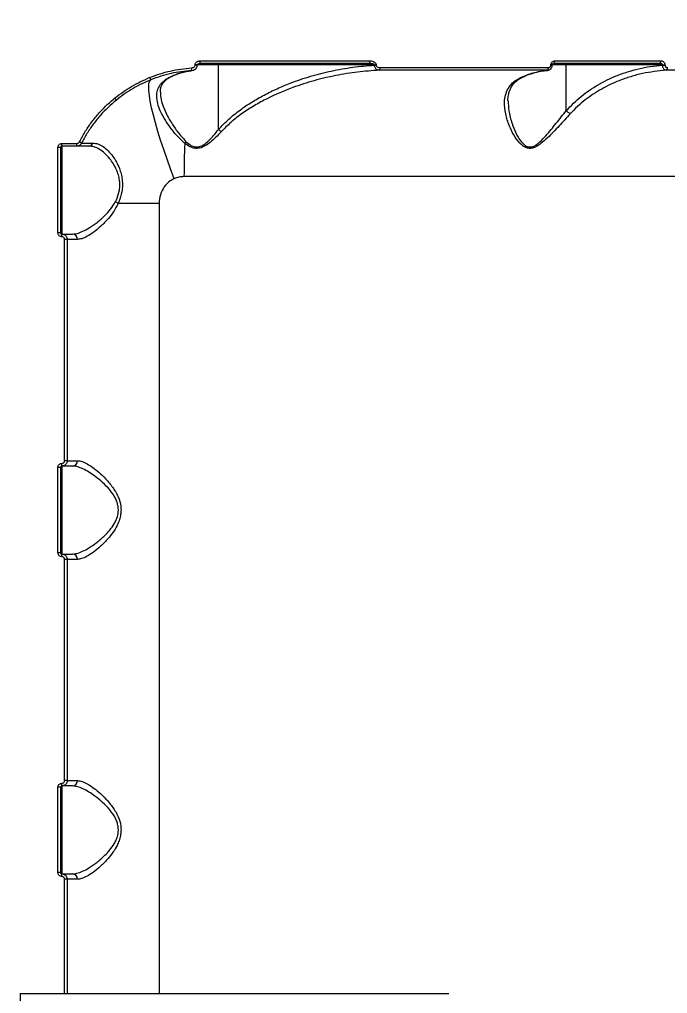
# Model space of a CAD drawing. Header units: millimetres. Extents: x -8422 to 28150, y -6982 to 5510.
# Drawn here: x -588.6 to -345.3, y -345.4 to 20 of the extents above; entities that cross this region are included whole.
import ezdxf

# ---------------------------------------------------------------- set-up
doc = ezdxf.new("R2010")
doc.units = ezdxf.units.MM
for name, color, linetype in [('DIKOM_ОБЪЕКТ', 7, 'Continuous'), ('DIKOM_РАЗМЕР_ЗОНА', 7, 'Continuous'), ('DIKOM_РАЗМЕР_ОБЪЕКТА', 7, 'Continuous')]:
    doc.layers.add(name, color=color, linetype=linetype)
doc.styles.add('style1', font='arial.ttf', dxfattribs={"width": 0.8})
doc.dimstyles.new('1-50', dxfattribs={"dimtxt": 300, "dimasz": 200, "dimexe": 100, "dimexo": 0, "dimgap": 100, "dimtad": 1, "dimdec": 0, "dimtxsty": 'style1', "dimcen": 0, "dimclrd": 7, "dimclre": 7, "dimadec": 1, "dimazin": 2, "dimtfac": 1, "dimtdec": 0, "dimtmove": 1, "dimatfit": 3, "dimfxl": 0, "dimlwd": 25, "dimlwe": 18, "dimarcsym": 0})

# ---------------------------------------------------------------- blocks, each defined once
blk = doc.blocks.new('*D0')
at = {"layer": 'Defpoints', "color": 0, "transparency": 16777216}
for p in [(1363.27, 4015), (-6010.96, -2710.04), (-2661.52, -2710.04)]:
    blk.add_point(p, dxfattribs=at)
at = {"layer": 'DIKOM_РАЗМЕР_ОБЪЕКТА', "color": 7, "lineweight": 18, "transparency": 16777216}
for p, q in [((1363.27, 4015), (-6110.96, 4015)), ((-2661.52, -2710.04), (-6110.96, -2710.04))]:
    blk.add_line(p, q, dxfattribs=at)
at = {"layer": 'DIKOM_РАЗМЕР_ОБЪЕКТА', "color": 7, "lineweight": 25, "transparency": 16777216}
blk.add_line((-6010.96, 3815), (-6010.96, -2510.04), dxfattribs=at)
at = {"layer": 'DIKOM_РАЗМЕР_ОБЪЕКТА', "color": 7, "transparency": 16777216}
for points in [[(-6044.3, 3815), (-5977.63, 3815), (-6010.96, 4015)], [(-6044.3, -2510.04), (-5977.63, -2510.04), (-6010.96, -2710.04)]]:
    blk.add_solid(points, dxfattribs=at)
at = {"layer": 'DIKOM_РАЗМЕР_ОБЪЕКТА', "color": 0, "transparency": 16777216, "insert": (-6264.14, 652.48), "char_height": 300, "attachment_point": 5, "rotation": 90, "style": 'style1'}
blk.add_mtext('6700', dxfattribs=at)
blk = doc.blocks.new('*D1')
at = {"layer": 'Defpoints', "color": 0, "transparency": 16777216}
for p in [(-5348.28, 1737.01), (6047.45, 1360.22), (6047.45, -3315.33)]:
    blk.add_point(p, dxfattribs=at)
at = {"layer": 'DIKOM_РАЗМЕР_ОБЪЕКТА', "color": 7, "lineweight": 18, "transparency": 16777216}
for p, q in [((-5348.28, 1737.01), (-5348.28, -3415.33)), ((6047.45, 1360.22), (6047.45, -3415.33))]:
    blk.add_line(p, q, dxfattribs=at)
at = {"layer": 'DIKOM_РАЗМЕР_ОБЪЕКТА', "color": 7, "lineweight": 25, "transparency": 16777216}
blk.add_line((-5148.28, -3315.33), (5847.45, -3315.33), dxfattribs=at)
at = {"layer": 'DIKOM_РАЗМЕР_ОБЪЕКТА', "color": 7, "transparency": 16777216}
for points in [[(-5148.28, -3282), (-5148.28, -3348.67), (-5348.28, -3315.33)], [(5847.45, -3282), (5847.45, -3348.67), (6047.45, -3315.33)]]:
    blk.add_solid(points, dxfattribs=at)
at = {"layer": 'DIKOM_РАЗМЕР_ОБЪЕКТА', "color": 0, "transparency": 16777216, "insert": (349.59, -3062.16), "char_height": 300, "attachment_point": 5, "style": 'style1'}
blk.add_mtext('11400', dxfattribs=at)
blk = doc.blocks.new('*D2')
at = {"layer": 'Defpoints', "color": 0, "transparency": 16777216}
for p in [(8043.93, 833.91), (-7345.5, 649.01), (8043.93, -5007.33)]:
    blk.add_point(p, dxfattribs=at)
at = {"layer": 'DIKOM_РАЗМЕР_ЗОНА', "color": 7, "lineweight": 18, "transparency": 16777216}
for p, q in [((8043.93, 833.91), (8043.93, -5107.33)), ((-7345.5, 649.01), (-7345.5, -5107.33))]:
    blk.add_line(p, q, dxfattribs=at)
at = {"layer": 'DIKOM_РАЗМЕР_ЗОНА', "color": 7, "lineweight": 25, "transparency": 16777216}
blk.add_line((-7145.5, -5007.33), (7843.93, -5007.33), dxfattribs=at)
at = {"layer": 'DIKOM_РАЗМЕР_ЗОНА', "color": 7, "transparency": 16777216}
for points in [[(-7145.5, -4974), (-7145.5, -5040.67), (-7345.5, -5007.33)], [(7843.93, -4974), (7843.93, -5040.67), (8043.93, -5007.33)]]:
    blk.add_solid(points, dxfattribs=at)
at = {"layer": 'DIKOM_РАЗМЕР_ЗОНА', "color": 0, "transparency": 16777216, "insert": (349.22, -4754.16), "char_height": 300, "attachment_point": 5, "style": 'style1'}
blk.add_mtext('15400', dxfattribs=at)
blk = doc.blocks.new('*D3')
at = {"layer": 'Defpoints', "color": 0, "transparency": 16777216}
for p in [(620.22, 5510), (-7971.96, -4607.49), (-3279.17, -4607.49)]:
    blk.add_point(p, dxfattribs=at)
at = {"layer": 'DIKOM_РАЗМЕР_ЗОНА', "color": 7, "lineweight": 18, "transparency": 16777216}
for p, q in [((620.22, 5510), (-8071.96, 5510)), ((-3279.17, -4607.49), (-8071.96, -4607.49))]:
    blk.add_line(p, q, dxfattribs=at)
at = {"layer": 'DIKOM_РАЗМЕР_ЗОНА', "color": 7, "lineweight": 25, "transparency": 16777216}
blk.add_line((-7971.96, 5310), (-7971.96, -4407.49), dxfattribs=at)
at = {"layer": 'DIKOM_РАЗМЕР_ЗОНА', "color": 7, "transparency": 16777216}
for points in [[(-8005.3, 5310), (-7938.63, 5310), (-7971.96, 5510)], [(-8005.3, -4407.49), (-7938.63, -4407.49), (-7971.96, -4607.49)]]:
    blk.add_solid(points, dxfattribs=at)
at = {"layer": 'DIKOM_РАЗМЕР_ЗОНА', "color": 0, "transparency": 16777216, "insert": (-8225.14, 451.25), "char_height": 300, "attachment_point": 5, "rotation": 90, "style": 'style1'}
blk.add_mtext('10100', dxfattribs=at)

msp = doc.modelspace()

# ---------------------------------------------------------------- linework, layer by layer
at = {"layer": 'DIKOM_ОБЪЕКТ', "color": 7, "linetype": 'Continuous', "lineweight": 15}
for p, q in [((-520.69, 4.5), (-457.05, 4.5)), ((-387.65, 4.5), (-347.78, 4.5)), ((-522.65, 2.91), (-522.65, 3)), ((-521.81, 3), (-522.65, 3)), ((-521.81, 2.91), (-522.65, 2.91)), ((-513.86, 3), (-521.82, 3)), ((-521.81, 2.91), (-521.81, 3)), ((-457.37, 3.5), (-520.85, 3.5)), ((-513.86, -21.25), (-513.86, 3)), ((-455.33, 3), (-513.86, 3)), ((-455.33, 2.88), (-455.33, 3)), ((-455.33, 3), (-454.69, 3)), ((-455.33, 2.88), (-454.69, 2.88)), ((-454.69, 3), (-454.69, 2.88)), ((-390.47, 0.94), (-453.51, 0.94)), ((-453.21, 1.94), (-390.03, 1.94)), ((-390.76, 0.88), (-390.34, 0.91)), ((-389.06, 2.97), (-389.06, 3)), ((-388.54, 3), (-389.06, 3)), ((-388.54, 2.97), (-389.06, 2.97)), ((-388.54, 2.97), (-388.54, 3)), ((-383.32, 3), (-388.54, 3)), ((-348.36, 3.5), (-388.12, 3.5)), ((-383.32, -14.16), (-383.32, 3)), ((-347.16, 3), (-383.32, 3)), ((-347.16, 2.9), (-347.16, 3)), ((-347.16, 3), (-346.26, 3)), ((-347.16, 2.9), (-346.26, 2.9)), ((-346.26, 3), (-346.26, 2.9)), ((-280, 0.94), (-345.83, 0.94)), ((-574.13, -60), (-574.13, -28)), ((-573.17, -28), (-574.13, -28)), ((-573.17, -28), (-573.17, -60)), ((-567.05, -27.5), (-572.67, -27.5)), ((-572.67, -27.5), (-572.67, -60.5)), ((-572.63, -26.5), (-567, -26.5)), ((-206.67, -38.95), (-526.82, -38.95)), ((-536.17, -49), (-551.57, -49)), ((-536.17, -49), (-536.17, -345.35)), ((-573.17, -60), (-574.13, -60)), ((-572.67, -60.5), (-568.62, -60.5)), ((-571.63, -145.5), (-571.63, -62.5)), ((-570.67, -62.5), (-571.63, -62.5)), ((-566.81, -62.5), (-570.67, -62.5)), ((-570.67, -62.5), (-570.67, -145.5)), ((-570.67, -145.5), (-571.63, -145.5)), ((-570.67, -145.5), (-566.81, -145.5)), ((-574.13, -180), (-574.13, -148)), ((-573.17, -148), (-574.13, -148)), ((-573.17, -148), (-573.17, -180)), ((-568.62, -147.5), (-572.67, -147.5)), ((-572.67, -147.5), (-572.67, -180.5)), ((-573.17, -180), (-574.13, -180)), ((-572.67, -180.5), (-568.62, -180.5)), ((-571.63, -265.5), (-571.63, -182.5)), ((-570.67, -182.5), (-571.63, -182.5)), ((-566.81, -182.5), (-570.67, -182.5)), ((-570.67, -182.5), (-570.67, -265.5)), ((-570.67, -265.5), (-571.63, -265.5)), ((-570.67, -265.5), (-566.81, -265.5)), ((-574.13, -300), (-574.13, -268)), ((-573.17, -268), (-574.13, -268)), ((-573.17, -268), (-573.17, -300)), ((-568.62, -267.5), (-572.67, -267.5)), ((-572.67, -267.5), (-572.67, -300.5)), ((-573.17, -300), (-574.13, -300)), ((-572.67, -300.5), (-568.62, -300.5)), ((-571.63, -345.35), (-571.63, -302.5)), ((-570.67, -302.5), (-571.63, -302.5)), ((-566.81, -302.5), (-570.67, -302.5)), ((-570.67, -302.5), (-570.67, -345.35)), ((-588.38, -345.35), (-588.38, -353.12)), ((-588.38, -345.35), (-427.42, -345.35))]:
    msp.add_line(p, q, dxfattribs=at)
at = {"layer": 'DIKOM_ОБЪЕКТ', "color": 7, "linetype": 'Continuous', "lineweight": 15, "flags": 128}
for points in [[(-457.37, 3.5), (-457.31, 3.52), (-457.25, 3.58), (-457.19, 3.67), (-457.15, 3.79), (-457.11, 3.94), (-457.08, 4.12), (-457.06, 4.3), (-457.05, 4.5)], [(-388.12, 3.5), (-388.03, 3.52), (-387.94, 3.58), (-387.86, 3.67), (-387.79, 3.79), (-387.73, 3.94), (-387.68, 4.12), (-387.66, 4.3), (-387.65, 4.5)], [(-348.36, 3.5), (-348.24, 3.52), (-348.14, 3.58), (-348.04, 3.67), (-347.95, 3.79), (-347.88, 3.94), (-347.83, 4.12), (-347.79, 4.3), (-347.78, 4.5)], [(-514.02, 3.5), (-513.98, 3.49), (-513.95, 3.46), (-513.93, 3.42), (-513.9, 3.35), (-513.88, 3.28), (-513.87, 3.19), (-513.86, 3.1), (-513.86, 3)], [(-390.47, 0.94), (-390.39, 0.97), (-390.3, 1.04), (-390.23, 1.14), (-390.16, 1.26), (-390.11, 1.41), (-390.07, 1.57), (-390.04, 1.75), (-390.03, 1.94)], [(-383.48, 3.5), (-383.45, 3.49), (-383.41, 3.46), (-383.39, 3.42), (-383.36, 3.35), (-383.34, 3.28), (-383.33, 3.19), (-383.32, 3.1), (-383.32, 3)], [(-530.46, -39.71), (-531.87, -36.02), (-533.2, -32.36), (-534.45, -28.77), (-535.59, -25.3), (-536.63, -21.96), (-537.54, -18.8), (-538.32, -15.85), (-538.97, -13.13), (-539.47, -10.68), (-539.83, -8.51), (-540.03, -6.65), (-540.07, -5.12), (-539.96, -3.92), (-539.7, -3.08), (-539.28, -2.61)]]:
    msp.add_lwpolyline(points, dxfattribs=at)
at = {"layer": 'DIKOM_ОБЪЕКТ', "color": 7, "linetype": 'Continuous', "lineweight": 15}
for centre, radius, start, end in [((-522.36, 4.26), 1.68, 333.2993, 8.3138), ((-525.9, 1.49), 1.97, 340.7318, 10.0898), ((-454.35, 1.74), 1.16, 316.5683, 10.063), ((-346.21, 1.79), 0.928, 294.1074, 9.288), ((-541.66, -2.76), 2.38, 3.7656, 27.0853), ((-555.38, -11.85), 3.55, 27.4547, 42.7974), ((-579.2, -26.75), 6.58, 353.4514, 2.1747), ((-571.89, -26.75), 4.89, 351.1723, 2.9218), ((-570.26, -34.66), 9.64, 58.8418, 64.5032), ((-562.62, -25.74), 1.76, 271.8308, 338.8598), ((-290.44, -38.83), 236.38, 177.0036, 180.0293), ((-530.93, -22.3), 6.09, 316.735, 324.3467), ((-555.52, -55.35), 7.48, 58.1445, 67.1682), ((-579.2, -61.25), 6.58, 357.8252, 6.5487), ((-568.72, -62.41), 1.91, 357.2467, 86.9531), ((-568.72, -145.59), 1.91, 273.0475, 2.7531), ((-579.2, -146.75), 6.58, 353.4515, 2.1746), ((-579.2, -181.25), 6.58, 357.8253, 6.5486), ((-568.72, -182.41), 1.91, 357.2468, 86.9527), ((-579.2, -266.75), 6.58, 353.4514, 2.1747), ((-568.72, -265.59), 1.91, 273.0473, 2.7532), ((-579.2, -301.25), 6.58, 357.8254, 6.5485), ((-568.72, -302.41), 1.91, 357.2469, 86.9525)]:
    msp.add_arc(centre, radius, start, end, dxfattribs=at)
for points, knots in [([(-522.65, 3), (-522.63, 3.14), (-522.6, 3.42), (-522.36, 3.82), (-521.93, 4.2), (-521.34, 4.45), (-520.9, 4.49), (-520.69, 4.5)], [0, 0, 0, 0, 0.152272, 0.304047, 0.508021, 0.773231, 1, 1, 1, 1]), ([(-457.05, 4.5), (-456.74, 4.48), (-456.15, 4.44), (-455.41, 4.13), (-454.96, 3.74), (-454.73, 3.37), (-454.7, 3.12), (-454.69, 3)], [0, 0, 0, 0, 0.308902, 0.592348, 0.769741, 0.884497, 1, 1, 1, 1]), ([(-389.06, 3), (-389.06, 3.08), (-389.05, 3.32), (-388.91, 3.74), (-388.59, 4.16), (-388.15, 4.44), (-387.81, 4.48), (-387.65, 4.5)], [0, 0, 0, 0, 0.093154, 0.303896, 0.530228, 0.765187, 1, 1, 1, 1]), ([(-347.78, 4.5), (-347.75, 4.5), (-347.55, 4.5), (-347.19, 4.41), (-346.78, 4.16), (-346.49, 3.83), (-346.3, 3.44), (-346.27, 3.15), (-346.26, 3)], [0, 0, 0, 0, 0.039244, 0.287235, 0.495192, 0.671002, 0.835301, 1, 1, 1, 1]), ([(-539.54, -1.68), (-537.04, -0.79), (-531.97, 0.99), (-526.65, 1.55), (-523.96, 1.83)], [0, 0, 0, 0, 0.493762, 1, 1, 1, 1]), ([(-524.04, 0.84), (-526.61, 0.57), (-531.81, 0.03), (-536.77, -1.72), (-539.28, -2.61)], [0, 0, 0, 0, 0.493766, 1, 1, 1, 1]), ([(-530.92, -0.99), (-529.94, -0.61), (-527.68, 0.24), (-525.35, 0.62), (-524.04, 0.84)], [0, 0, 0, 0, 0.436568, 1, 1, 1, 1]), ([(-530.58, -0.96), (-530.32, -0.84), (-529.17, -0.33), (-527.07, 0.26), (-525.09, 0.73), (-524.02, 0.82), (-523.88, 0.83)], [0, 0, 0, 0, 0.122499, 0.529342, 0.938048, 1, 1, 1, 1]), ([(-523.96, 1.83), (-523.79, 1.86), (-523.46, 1.91), (-523.06, 2.13), (-522.79, 2.42), (-522.67, 2.69), (-522.65, 2.85), (-522.65, 2.91)], [0, 0, 0, 0, 0.271796, 0.538847, 0.737569, 0.896615, 1, 1, 1, 1]), ([(-523.89, 0.86), (-523.85, 0.86), (-523.49, 0.88), (-522.91, 1.12), (-522.27, 1.62), (-521.91, 2.23), (-521.77, 2.69), (-521.81, 2.91), (-521.81, 2.91)], [0, 0, 0, 0, 0.038145, 0.333124, 0.574978, 0.790904, 0.993541, 1, 1, 1, 1]), ([(-521.8, 2.96), (-521.8, 2.97), (-521.81, 3), (-521.8, 3.06), (-521.75, 3.15), (-521.62, 3.29), (-521.35, 3.43), (-521.07, 3.51), (-520.89, 3.49), (-520.85, 3.49)], [0, 0, 0, 0, 0.036146, 0.077203, 0.141921, 0.291347, 0.542932, 0.918451, 1, 1, 1, 1]), ([(-513.85, -21.26), (-512.61, -19.94), (-510.09, -17.3), (-505.85, -13.94), (-501.39, -10.93), (-496.73, -8.27), (-491.9, -5.91), (-486.1, -3.5), (-479.31, -1.2), (-471.48, 0.78), (-463.47, 2.22), (-458.04, 2.66), (-455.33, 2.88)], [0, 0, 0, 0, 0.082281, 0.165563, 0.247516, 0.329489, 0.412925, 0.496369, 0.620904, 0.745453, 0.872728, 1, 1, 1, 1]), ([(-453.51, 0.94), (-456.24, 0.76), (-461.7, 0.39), (-469.87, -0.95), (-477.99, -2.87), (-486.66, -5.65), (-494.11, -8.84), (-500.33, -12.21), (-504.9, -15.15), (-509.16, -18.38), (-511.67, -20.91), (-512.86, -22.1)], [0, 0, 0, 0, 0.126975, 0.253955, 0.383672, 0.513375, 0.674673, 0.756562, 0.838428, 0.923821, 1, 1, 1, 1]), ([(-455.33, 3), (-455.33, 3.02), (-455.33, 3.06), (-455.38, 3.12), (-455.52, 3.23), (-456.18, 3.46), (-456.84, 3.48), (-457.37, 3.5)], [0, 0, 0, 0, 0.023295, 0.051987, 0.104242, 0.273378, 1, 1, 1, 1]), ([(-453.51, 0.94), (-453.75, 0.98), (-454.21, 1.05), (-454.77, 1.46), (-455.1, 1.95), (-455.28, 2.41), (-455.31, 2.72), (-455.33, 2.88)], [0, 0, 0, 0, 0.273631, 0.537255, 0.720799, 0.856545, 1, 1, 1, 1]), ([(-454.69, 2.88), (-454.68, 2.8), (-454.66, 2.64), (-454.51, 2.41), (-454.23, 2.17), (-453.78, 1.98), (-453.41, 1.95), (-453.21, 1.94)], [0, 0, 0, 0, 0.119012, 0.237429, 0.412332, 0.691039, 1, 1, 1, 1]), ([(-400.47, -1.82), (-400.2, -1.69), (-398.48, -0.89), (-395.17, 0.29), (-392.06, 0.72), (-390.47, 0.94)], [0, 0, 0, 0, 0.084987, 0.533467, 1, 1, 1, 1]), ([(-399.93, -1.76), (-399.9, -1.74), (-399, -1.24), (-397.14, -0.53), (-394.38, 0.32), (-392.24, 0.77), (-391.03, 0.86), (-390.76, 0.88)], [0, 0, 0, 0, 0.011442, 0.310365, 0.611977, 0.91582, 1, 1, 1, 1]), ([(-390.36, 0.95), (-390.34, 0.95), (-390.09, 0.94), (-389.6, 1.13), (-389, 1.59), (-388.61, 2.24), (-388.57, 2.74), (-388.55, 2.97)], [0, 0, 0, 0, 0.015528, 0.261281, 0.513921, 0.770987, 1, 1, 1, 1]), ([(-390.03, 1.94), (-389.92, 1.95), (-389.69, 1.98), (-389.39, 2.18), (-389.17, 2.46), (-389.07, 2.75), (-389.06, 2.92), (-389.06, 2.97)], [0, 0, 0, 0, 0.233654, 0.467323, 0.695554, 0.908711, 1, 1, 1, 1]), ([(-388.53, 3), (-388.53, 3.03), (-388.54, 3.09), (-388.5, 3.21), (-388.44, 3.32), (-388.35, 3.42), (-388.24, 3.49), (-388.16, 3.49), (-388.12, 3.49)], [0, 0, 0, 0, 0.067563, 0.185525, 0.32416, 0.501603, 0.745858, 1, 1, 1, 1]), ([(-383.31, -14.16), (-381.51, -12.33), (-377.85, -8.62), (-371.44, -4.35), (-365.53, -1.45), (-360.4, 0.4), (-356.09, 1.59), (-351.67, 2.46), (-348.66, 2.75), (-347.16, 2.9)], [0, 0, 0, 0, 0.185206, 0.375221, 0.558026, 0.667271, 0.776521, 0.88826, 1, 1, 1, 1]), ([(-345.83, 0.94), (-348.8, 0.63), (-353.28, 0.17), (-359.12, -1.4), (-364.3, -3.2), (-370.11, -5.96), (-375.28, -9.37), (-379.15, -12.59), (-380.92, -14.43), (-381.81, -15.34)], [0, 0, 0, 0, 0.222715, 0.336734, 0.450748, 0.631004, 0.813277, 0.906646, 1, 1, 1, 1]), ([(-347.16, 3), (-347.16, 3.03), (-347.17, 3.08), (-347.23, 3.18), (-347.36, 3.29), (-347.59, 3.39), (-347.9, 3.47), (-348.17, 3.5), (-348.33, 3.5), (-348.36, 3.5)], [0, 0, 0, 0, 0.055269, 0.109802, 0.243677, 0.417565, 0.651798, 0.951866, 1, 1, 1, 1]), ([(-345.83, 0.94), (-345.86, 0.94), (-346.03, 0.95), (-346.33, 1.07), (-346.68, 1.4), (-346.94, 1.83), (-347.11, 2.34), (-347.14, 2.71), (-347.16, 2.9)], [0, 0, 0, 0, 0.039136, 0.268317, 0.466394, 0.643638, 0.819934, 1, 1, 1, 1]), ([(-346.26, 2.9), (-346.25, 2.8), (-346.24, 2.61), (-346.11, 2.36), (-345.93, 2.15), (-345.67, 1.99), (-345.45, 1.94), (-345.31, 1.94), (-345.3, 1.94)], [0, 0, 0, 0, 0.167331, 0.334448, 0.50913, 0.713063, 0.957733, 1, 1, 1, 1]), ([(-552.77, -9.44), (-550.73, -7.91), (-546.61, -4.82), (-541.92, -2.73), (-539.54, -1.68)], [0, 0, 0, 0, 0.494176, 1, 1, 1, 1]), ([(-539.28, -2.61), (-541.56, -3.61), (-546.15, -5.65), (-550.19, -8.68), (-552.22, -10.22)], [0, 0, 0, 0, 0.494157, 1, 1, 1, 1]), ([(-526.5, -26.47), (-527.54, -25.5), (-529.64, -23.55), (-532.2, -20.25), (-534.43, -16.95), (-536.03, -13.75), (-536.94, -10.83), (-537.14, -8.32), (-536.69, -6.15), (-535.69, -4.28), (-534.04, -2.65), (-532.33, -1.59), (-531.18, -1.1), (-530.92, -0.99)], [0, 0, 0, 0, 0.103936, 0.208056, 0.321367, 0.434614, 0.535133, 0.63557, 0.720265, 0.804897, 0.890154, 0.975334, 1, 1, 1, 1]), ([(-535.68, -7.25), (-535.68, -6.96), (-535.68, -6.22), (-535.39, -5.15), (-534.86, -4.07), (-534.09, -3.13), (-533.1, -2.28), (-531.94, -1.53), (-530.99, -1.11), (-530.58, -0.93)], [0, 0, 0, 0, 0.106784, 0.277321, 0.456354, 0.600229, 0.738891, 0.885837, 1, 1, 1, 1]), ([(-530.6, -0.92), (-530.61, -0.93), (-530.69, -0.99), (-530.8, -0.99), (-530.91, -0.99), (-530.92, -0.99)], [0, 0, 0, 0, 0.089067, 0.858552, 1, 1, 1, 1]), ([(-381.81, -15.34), (-383.19, -16.87), (-385.96, -19.91), (-389.62, -23.76), (-392.39, -26.27), (-394.18, -27.53), (-395.64, -28.22), (-397.15, -28.45), (-398.82, -28.02), (-399.96, -27.16), (-401.51, -25.6), (-403.1, -23.35), (-404.89, -19.56), (-406.23, -15.38), (-406.63, -11.45), (-406.21, -8.33), (-405.32, -6.05), (-403.93, -4.19), (-402.33, -2.8), (-401.02, -2.11), (-400.47, -1.82)], [0, 0, 0, 0, 0.096519, 0.192973, 0.244813, 0.271574, 0.298183, 0.324302, 0.350397, 0.391082, 0.401948, 0.472767, 0.543843, 0.640944, 0.737879, 0.799671, 0.861381, 0.912135, 0.96284, 1, 1, 1, 1]), ([(-405.2, -10.52), (-405.2, -10.45), (-405.24, -9.69), (-405.05, -8.39), (-404.62, -6.7), (-403.96, -5.26), (-403.08, -4.06), (-401.99, -3.03), (-400.96, -2.28), (-400.19, -1.9), (-399.91, -1.77)], [0, 0, 0, 0, 0.017576, 0.192685, 0.363148, 0.513448, 0.671954, 0.804899, 0.928569, 1, 1, 1, 1]), ([(-400.47, -1.82), (-400.45, -1.82), (-400.29, -1.85), (-400.09, -1.85), (-399.97, -1.76), (-399.94, -1.74)], [0, 0, 0, 0, 0.103658, 0.836649, 1, 1, 1, 1]), ([(-535.65, -7.24), (-535.64, -7.93), (-535.61, -9.55), (-534.77, -12.41), (-533.3, -15.78), (-531.25, -19.27), (-528.88, -22.72), (-526.95, -24.8), (-525.98, -25.85)], [0, 0, 0, 0, 0.123248, 0.289169, 0.473256, 0.661616, 0.82924, 1, 1, 1, 1]), ([(-566.11, -25.95), (-565.44, -24.71), (-564.1, -22.23), (-561.72, -18.73), (-559.04, -15.4), (-556.08, -12.26), (-553.87, -10.38), (-552.77, -9.44)], [0, 0, 0, 0, 0.197682, 0.395386, 0.593089, 0.796544, 1, 1, 1, 1]), ([(-552.22, -10.22), (-554.29, -12.06), (-557.41, -14.84), (-560.9, -19.23), (-563.29, -22.72), (-564.62, -25.19), (-565.27, -26.4)], [0, 0, 0, 0, 0.395168, 0.598674, 0.802181, 1, 1, 1, 1]), ([(-405.09, -10.5), (-405.06, -11.73), (-405, -14.49), (-403.87, -18.58), (-402.36, -22.53), (-400.96, -24.91), (-399.59, -26.56), (-398.6, -27.46), (-397.1, -27.93), (-395.77, -27.69), (-394.55, -27.02), (-393.74, -26.38), (-392.53, -25.3), (-390.34, -22.96), (-387.06, -18.93), (-384.56, -15.75), (-383.32, -14.16)], [0, 0, 0, 0, 0.1105, 0.248507, 0.348192, 0.4475, 0.462343, 0.516642, 0.550238, 0.583702, 0.615781, 0.648066, 0.654924, 0.726705, 0.863301, 1, 1, 1, 1]), ([(-383.32, -14.16), (-383.32, -14.16), (-383.32, -14.16), (-383.31, -14.16), (-383.31, -14.16), (-383.31, -14.16)], [0, 0, 0, 0, 0.421741, 0.774564, 1, 1, 1, 1]), ([(-381.81, -15.34), (-381.86, -15.32), (-382.01, -15.23), (-382.35, -15), (-382.83, -14.63), (-383.15, -14.32), (-383.31, -14.16)], [0, 0, 0, 0, 0.107452, 0.349466, 0.674737, 1, 1, 1, 1]), ([(-525.98, -25.85), (-525.42, -26.34), (-524.47, -27.19), (-522.83, -27.85), (-521.71, -27.84), (-520.54, -27.58), (-519.1, -26.84), (-517.36, -25.34), (-515.58, -23.41), (-514.47, -22.01), (-513.86, -21.25)], [0, 0, 0, 0, 0.150404, 0.257911, 0.342074, 0.365555, 0.490504, 0.648814, 0.807929, 1, 1, 1, 1]), ([(-513.86, -21.25), (-513.86, -21.25), (-513.86, -21.25), (-513.85, -21.25), (-513.85, -21.26), (-513.85, -21.26)], [0, 0, 0, 0, 0.419058, 0.769976, 1, 1, 1, 1]), ([(-512.86, -22.1), (-512.89, -22.07), (-513.05, -21.95), (-513.4, -21.68), (-513.69, -21.41), (-513.85, -21.26)], [0, 0, 0, 0, 0.092707, 0.497818, 1, 1, 1, 1]), ([(-512.86, -22.1), (-513.54, -22.82), (-514.8, -24.17), (-516.81, -26.02), (-518.79, -27.44), (-520.83, -28.33), (-522.8, -28.42), (-524.75, -27.77), (-525.86, -26.95), (-526.5, -26.47)], [0, 0, 0, 0, 0.183986, 0.340161, 0.495654, 0.624189, 0.73747, 0.849218, 1, 1, 1, 1]), ([(-574.13, -28), (-574.13, -27.89), (-574.11, -27.61), (-573.93, -27.19), (-573.59, -26.81), (-573.14, -26.55), (-572.8, -26.52), (-572.63, -26.5)], [0, 0, 0, 0, 0.140623, 0.355099, 0.569868, 0.784883, 1, 1, 1, 1]), ([(-572.67, -27.5), (-572.72, -27.51), (-572.84, -27.52), (-572.99, -27.6), (-573.1, -27.73), (-573.16, -27.87), (-573.17, -27.96), (-573.17, -28)], [0, 0, 0, 0, 0.215474, 0.430637, 0.645342, 0.859576, 1, 1, 1, 1]), ([(-565.27, -26.4), (-565.3, -26.46), (-565.43, -26.7), (-565.78, -27.09), (-566.38, -27.43), (-566.83, -27.48), (-567.05, -27.5)], [0, 0, 0, 0, 0.080644, 0.387069, 0.693568, 1, 1, 1, 1]), ([(-562.57, -27.5), (-563.41, -27.5), (-565.15, -27.5), (-566.73, -27.5), (-566.95, -27.5), (-567.05, -27.5)], [0, 0, 0, 0, 0.317516, 0.653917, 1, 1, 1, 1]), ([(-567, -26.5), (-566.89, -26.49), (-566.66, -26.47), (-566.37, -26.29), (-566.19, -26.1), (-566.12, -25.98), (-566.11, -25.95)], [0, 0, 0, 0, 0.306726, 0.613305, 0.919478, 1, 1, 1, 1]), ([(-565.27, -26.4), (-565.17, -26.4), (-564.98, -26.4), (-563.57, -26.39), (-562.09, -26.38), (-561.23, -26.38), (-560.98, -26.37)], [0, 0, 0, 0, 0.336233, 0.682236, 0.908789, 1, 1, 1, 1]), ([(-552.62, -48.46), (-552.52, -48.26), (-551.89, -47.01), (-551.19, -45.02), (-550.88, -42.52), (-550.93, -41.11), (-551.11, -39.68), (-551.43, -38.24), (-552.19, -36.18), (-553.29, -34.11), (-554.8, -32), (-556.59, -30.12), (-558.57, -28.65), (-560.6, -27.69), (-561.9, -27.56), (-562.57, -27.5)], [0, 0, 0, 0, 0.020102, 0.128726, 0.185271, 0.244005, 0.254864, 0.316794, 0.380591, 0.46642, 0.554631, 0.663824, 0.776166, 0.886557, 1, 1, 1, 1]), ([(-560.98, -26.37), (-560.37, -26.43), (-559.12, -26.56), (-557.21, -27.56), (-555.3, -29.14), (-553.6, -31.14), (-552.16, -33.43), (-551.12, -35.64), (-550.4, -37.89), (-549.99, -40.03), (-549.88, -42.31), (-550.18, -45.16), (-550.88, -47.41), (-551.48, -48.79), (-551.57, -49)], [0, 0, 0, 0, 0.108479, 0.220218, 0.327647, 0.438307, 0.523801, 0.611506, 0.674513, 0.739086, 0.802773, 0.868895, 0.979732, 1, 1, 1, 1]), ([(-530.46, -39.71), (-530.98, -39.98), (-532.44, -40.73), (-534.36, -42.73), (-535.88, -45.68), (-536.07, -47.89), (-536.17, -49)], [0, 0, 0, 0, 0.152961, 0.428371, 0.711435, 1, 1, 1, 1]), ([(-526.82, -38.95), (-526.88, -38.95), (-527.52, -38.95), (-528.77, -39.08), (-529.89, -39.5), (-530.46, -39.71)], [0, 0, 0, 0, 0.046811, 0.514278, 1, 1, 1, 1]), ([(-568.62, -60.5), (-568.08, -60.45), (-566.92, -60.34), (-564.81, -59.52), (-562.29, -58.15), (-559.44, -56.17), (-556.7, -53.78), (-554.31, -51.25), (-553.19, -49.4), (-552.62, -48.46)], [0, 0, 0, 0, 0.12271, 0.262462, 0.406017, 0.574925, 0.748262, 0.872368, 1, 1, 1, 1]), ([(-551.57, -49), (-552.1, -50.02), (-553.14, -52.07), (-555.42, -54.92), (-558.03, -57.62), (-560.76, -59.84), (-563.18, -61.4), (-565.19, -62.33), (-566.3, -62.44), (-566.81, -62.5)], [0, 0, 0, 0, 0.128152, 0.256739, 0.426815, 0.596878, 0.73731, 0.877571, 1, 1, 1, 1]), ([(-572.63, -61.5), (-572.74, -61.49), (-573.02, -61.47), (-573.44, -61.29), (-573.82, -60.96), (-574.08, -60.51), (-574.12, -60.17), (-574.13, -60)], [0, 0, 0, 0, 0.141847, 0.356726, 0.571332, 0.785718, 1, 1, 1, 1]), ([(-573.17, -60), (-573.16, -60.06), (-573.15, -60.17), (-573.07, -60.32), (-572.94, -60.43), (-572.8, -60.49), (-572.7, -60.5), (-572.67, -60.5)], [0, 0, 0, 0, 0.213984, 0.428179, 0.642791, 0.857907, 1, 1, 1, 1]), ([(-572.67, -60.5), (-572.52, -60.51), (-572.15, -60.53), (-571.59, -60.77), (-571.08, -61.23), (-570.73, -61.83), (-570.69, -62.28), (-570.67, -62.5)], [0, 0, 0, 0, 0.141717, 0.3564, 0.570954, 0.785464, 1, 1, 1, 1]), ([(-571.63, -62.5), (-571.64, -62.39), (-571.66, -62.16), (-571.83, -61.86), (-572.09, -61.64), (-572.37, -61.52), (-572.56, -61.5), (-572.63, -61.5)], [0, 0, 0, 0, 0.214233, 0.428579, 0.643172, 0.858081, 1, 1, 1, 1]), ([(-570.67, -145.5), (-570.68, -145.65), (-570.7, -146.02), (-570.94, -146.58), (-571.39, -147.09), (-571.99, -147.43), (-572.44, -147.48), (-572.67, -147.5)], [0, 0, 0, 0, 0.140728, 0.355451, 0.57029, 0.785157, 1, 1, 1, 1]), ([(-572.63, -146.5), (-572.52, -146.49), (-572.29, -146.47), (-571.99, -146.29), (-571.76, -146.04), (-571.64, -145.76), (-571.63, -145.57), (-571.63, -145.5)], [0, 0, 0, 0, 0.215139, 0.430175, 0.644976, 0.859473, 1, 1, 1, 1]), ([(-566.81, -145.5), (-566.25, -145.56), (-565.14, -145.69), (-563.17, -146.62), (-561.04, -147.97), (-558.67, -149.85), (-556.09, -152.3), (-553.53, -155.39), (-551.49, -158.79), (-550.54, -161.91), (-550.42, -164.36), (-550.64, -166.23), (-551.16, -168.07), (-552.08, -170.18), (-553.46, -172.44), (-555.56, -175.09), (-558.11, -177.69), (-560.83, -179.9), (-563.24, -181.43), (-565.23, -182.33), (-566.31, -182.45), (-566.81, -182.5)], [0, 0, 0, 0, 0.055476, 0.111024, 0.166498, 0.222006, 0.290024, 0.357963, 0.422676, 0.477407, 0.505247, 0.533094, 0.56271, 0.592375, 0.64043, 0.688582, 0.760326, 0.832062, 0.891, 0.949867, 1, 1, 1, 1]), ([(-574.13, -148), (-574.13, -147.89), (-574.11, -147.61), (-573.93, -147.19), (-573.59, -146.81), (-573.14, -146.55), (-572.8, -146.52), (-572.63, -146.5)], [0, 0, 0, 0, 0.14062, 0.355099, 0.569869, 0.784883, 1, 1, 1, 1]), ([(-572.67, -147.5), (-572.72, -147.51), (-572.84, -147.52), (-572.99, -147.6), (-573.1, -147.73), (-573.16, -147.87), (-573.17, -147.96), (-573.17, -148)], [0, 0, 0, 0, 0.215474, 0.430642, 0.645341, 0.859584, 1, 1, 1, 1]), ([(-568.62, -180.5), (-568.09, -180.45), (-566.96, -180.35), (-564.88, -179.55), (-562.36, -178.19), (-559.52, -176.22), (-556.84, -173.93), (-554.63, -171.55), (-553.18, -169.56), (-552.19, -167.65), (-551.54, -165.72), (-551.4, -163.99), (-551.59, -162.37), (-551.91, -161.08), (-552.86, -158.89), (-554.69, -156.29), (-557.37, -153.57), (-560.06, -151.39), (-562.56, -149.7), (-564.77, -148.51), (-566.85, -147.67), (-568.02, -147.56), (-568.62, -147.5)], [0, 0, 0, 0, 0.050715, 0.109915, 0.170724, 0.242652, 0.316473, 0.363749, 0.411988, 0.440046, 0.468858, 0.5101, 0.521086, 0.546819, 0.573408, 0.636934, 0.704612, 0.774149, 0.830251, 0.88733, 0.942879, 1, 1, 1, 1]), ([(-572.63, -181.5), (-572.74, -181.49), (-573.02, -181.47), (-573.44, -181.29), (-573.82, -180.96), (-574.08, -180.51), (-574.12, -180.17), (-574.13, -180)], [0, 0, 0, 0, 0.141847, 0.356728, 0.571333, 0.785719, 1, 1, 1, 1]), ([(-573.17, -180), (-573.16, -180.06), (-573.15, -180.17), (-573.07, -180.32), (-572.94, -180.43), (-572.8, -180.49), (-572.7, -180.5), (-572.67, -180.5)], [0, 0, 0, 0, 0.213977, 0.428174, 0.642788, 0.857905, 1, 1, 1, 1]), ([(-572.67, -180.5), (-572.52, -180.51), (-572.15, -180.53), (-571.59, -180.77), (-571.08, -181.23), (-570.73, -181.83), (-570.69, -182.28), (-570.67, -182.5)], [0, 0, 0, 0, 0.141717, 0.3564, 0.570952, 0.78546, 1, 1, 1, 1]), ([(-571.63, -182.5), (-571.64, -182.39), (-571.66, -182.16), (-571.83, -181.86), (-572.09, -181.64), (-572.37, -181.52), (-572.56, -181.5), (-572.63, -181.5)], [0, 0, 0, 0, 0.214241, 0.428585, 0.643173, 0.858082, 1, 1, 1, 1]), ([(-574.13, -268), (-574.13, -267.89), (-574.11, -267.61), (-573.93, -267.19), (-573.59, -266.81), (-573.14, -266.55), (-572.8, -266.52), (-572.63, -266.5)], [0, 0, 0, 0, 0.140621, 0.355099, 0.569868, 0.784883, 1, 1, 1, 1]), ([(-570.67, -265.5), (-570.68, -265.65), (-570.7, -266.02), (-570.94, -266.58), (-571.39, -267.09), (-571.99, -267.43), (-572.44, -267.48), (-572.67, -267.5)], [0, 0, 0, 0, 0.140728, 0.35545, 0.570291, 0.785157, 1, 1, 1, 1]), ([(-572.63, -266.5), (-572.52, -266.49), (-572.29, -266.47), (-571.99, -266.29), (-571.76, -266.04), (-571.64, -265.76), (-571.63, -265.57), (-571.63, -265.5)], [0, 0, 0, 0, 0.215139, 0.430175, 0.644979, 0.859476, 1, 1, 1, 1]), ([(-566.81, -265.5), (-566.25, -265.56), (-565.14, -265.69), (-563.17, -266.62), (-561.04, -267.97), (-558.67, -269.85), (-556.09, -272.3), (-553.53, -275.39), (-551.49, -278.79), (-550.54, -281.91), (-550.42, -284.36), (-550.64, -286.23), (-551.16, -288.07), (-552.08, -290.18), (-553.46, -292.44), (-555.56, -295.09), (-558.11, -297.69), (-560.83, -299.9), (-563.24, -301.43), (-565.23, -302.33), (-566.31, -302.45), (-566.81, -302.5)], [0, 0, 0, 0, 0.055476, 0.111024, 0.166498, 0.222006, 0.290024, 0.357963, 0.422676, 0.477407, 0.505247, 0.533094, 0.56271, 0.592375, 0.64043, 0.688582, 0.760326, 0.832062, 0.891, 0.949867, 1, 1, 1, 1]), ([(-572.67, -267.5), (-572.72, -267.51), (-572.84, -267.52), (-572.99, -267.6), (-573.1, -267.73), (-573.16, -267.87), (-573.17, -267.96), (-573.17, -268)], [0, 0, 0, 0, 0.215474, 0.430646, 0.645348, 0.859584, 1, 1, 1, 1]), ([(-568.62, -300.5), (-568.09, -300.45), (-566.96, -300.35), (-564.88, -299.55), (-562.36, -298.19), (-559.52, -296.22), (-556.84, -293.93), (-554.63, -291.55), (-553.18, -289.56), (-552.19, -287.65), (-551.54, -285.72), (-551.4, -283.99), (-551.59, -282.37), (-551.91, -281.08), (-552.86, -278.89), (-554.69, -276.29), (-557.37, -273.57), (-560.06, -271.39), (-562.56, -269.7), (-564.77, -268.51), (-566.85, -267.67), (-568.02, -267.56), (-568.62, -267.5)], [0, 0, 0, 0, 0.050715, 0.109915, 0.170724, 0.242652, 0.316473, 0.363749, 0.411988, 0.440047, 0.468858, 0.5101, 0.521086, 0.546819, 0.573408, 0.636934, 0.704612, 0.774149, 0.830251, 0.88733, 0.942879, 1, 1, 1, 1]), ([(-572.63, -301.5), (-572.74, -301.49), (-573.02, -301.47), (-573.44, -301.29), (-573.82, -300.96), (-574.08, -300.51), (-574.12, -300.17), (-574.13, -300)], [0, 0, 0, 0, 0.141847, 0.356728, 0.571333, 0.785717, 1, 1, 1, 1]), ([(-573.17, -300), (-573.16, -300.06), (-573.15, -300.17), (-573.07, -300.32), (-572.94, -300.43), (-572.8, -300.49), (-572.7, -300.5), (-572.67, -300.5)], [0, 0, 0, 0, 0.213976, 0.428173, 0.642787, 0.857906, 1, 1, 1, 1]), ([(-572.67, -300.5), (-572.52, -300.51), (-572.15, -300.53), (-571.59, -300.77), (-571.08, -301.23), (-570.73, -301.83), (-570.69, -302.28), (-570.67, -302.5)], [0, 0, 0, 0, 0.141717, 0.3564, 0.570951, 0.78546, 1, 1, 1, 1]), ([(-571.63, -302.5), (-571.64, -302.39), (-571.66, -302.16), (-571.83, -301.86), (-572.09, -301.64), (-572.37, -301.52), (-572.56, -301.5), (-572.63, -301.5)], [0, 0, 0, 0, 0.214241, 0.428585, 0.643173, 0.858082, 1, 1, 1, 1])]:
    msp.add_open_spline(points, degree=3, knots=knots, dxfattribs=at)

# ---------------------------------------------------------------- dimensions: what is measured, and where the dimension line sits
at = {"layer": 'DIKOM_РАЗМЕР_ЗОНА'}
dim = msp.add_linear_dim(base=(-7971.96, -4607.49), p1=(620.22, 5510), p2=(-3279.17, -4607.49), angle=90, text='10100', dimstyle='1-50', override={"dimscale": 1, "dimtix": 0, "dimtofl": 1, "dimtmove": 1, "dimatfit": 3}, dxfattribs=at)
dim.commit()
dim.dimension.update_dxf_attribs({"geometry": '*D3', "text_midpoint": (-8225.14, 451.25)})
dim = msp.add_linear_dim(base=(8043.93, -5007.33), p1=(-7345.5, 649.01), p2=(8043.93, 833.91), text='15400', dimstyle='1-50', override={"dimscale": 1, "dimtix": 0, "dimtofl": 1, "dimtmove": 1, "dimatfit": 3}, dxfattribs=at)
dim.commit()
dim.dimension.update_dxf_attribs({"geometry": '*D2', "text_midpoint": (349.22, -4754.16)})
at = {"layer": 'DIKOM_РАЗМЕР_ОБЪЕКТА'}
dim = msp.add_linear_dim(base=(-6010.96, -2710.04), p1=(1363.27, 4015), p2=(-2661.52, -2710.04), angle=90, text='6700', dimstyle='1-50', override={"dimscale": 1, "dimtix": 0, "dimtofl": 1, "dimtmove": 1, "dimatfit": 3}, dxfattribs=at)
dim.commit()
dim.dimension.update_dxf_attribs({"geometry": '*D0', "text_midpoint": (-6264.14, 652.48)})
dim = msp.add_linear_dim(base=(6047.45, -3315.33), p1=(-5348.28, 1737.01), p2=(6047.45, 1360.22), text='11400', dimstyle='1-50', override={"dimscale": 1, "dimtix": 0, "dimtofl": 1, "dimtmove": 1, "dimatfit": 3}, dxfattribs=at)
dim.commit()
dim.dimension.update_dxf_attribs({"geometry": '*D1', "text_midpoint": (349.59, -3062.16)})

doc.saveas('drawing.dxf')
